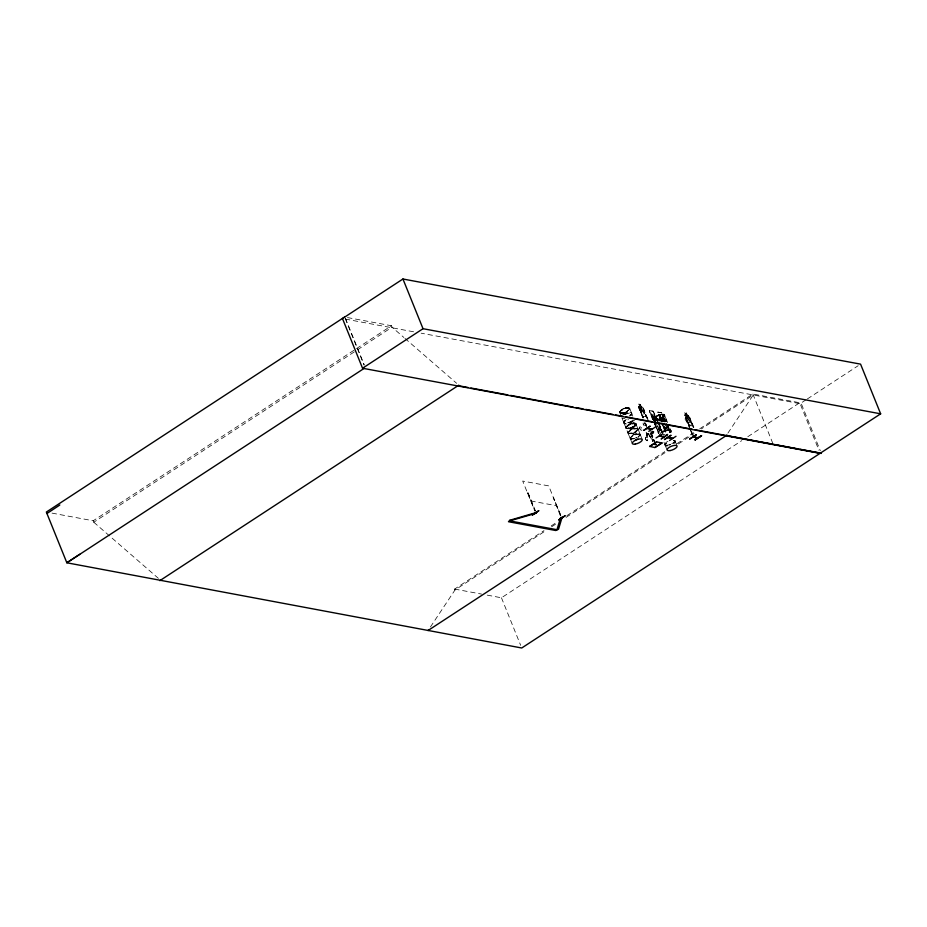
<?xml version="1.0" encoding="UTF-8"?>
<svg xmlns="http://www.w3.org/2000/svg" width="927" height="927" viewBox="0 0 927 927"><rect width="100%" height="100%" fill="white"/><g stroke="black" fill="none" stroke-linecap="round" stroke-linejoin="round"><path stroke-width="0.7" stroke-dasharray="4.63 3.48" d="M621.09 412.863L621.936 412.388M621.878 412.851L621.217 412.758L622.376 412.272M625.922 428.089L625.818 427.243M628.1 428.204L627.452 428.622M628.332 408.703L628.182 408.656M628.494 408.332L628.031 408.575M627.857 428.17L628.448 428.425M628.877 428.135A5.353 1.9 -22 0 1 627.788 425.029A5.353 1.9 -22 0 1 635.795 423.616A5.353 1.9 -22 0 1 628.877 428.135L628.344 428.494M631.368 412.816L631.797 414.01M634.346 424.276L634.462 424.01M634.671 424.114L634.578 423.894M636.003 423.813L634.022 426.478L628.993 428.459A5.377 1.912 -22 0 1 627.915 425.389C629.7 424.381 635.285 421.379 636.073 424.578M638.1 429.699L638.089 428.946A5.435 1.935 -22 0 1 630.974 433.442A5.435 1.935 -22 0 1 629.862 430.279A5.435 1.935 -22 0 1 637.996 428.842L637.695 428.483M656.594 419.433L656.93 418.958M657.428 418.981L656.049 419.05M659.074 429.908L658.61 428.68M663.002 414.983L665.702 421.843M663.106 414.728L662.538 415.203L663.326 415.064M662.793 415.192L663.384 415.006M666.617 420.568L666.084 419.201L666.583 419.769M669.097 430.383L669.734 430.58L669.016 430.545M666.119 423.233C667.695 429.317 670.186 430.58 669.12 430.928M670.824 430.29L669.873 432.469A5.377 1.912 -22 0 0 669.421 429.931A5.377 1.912 -22 0 0 662.805 432.028M675.157 441.634L674.729 440.441A5.435 1.935 -22 0 1 671.913 444.056M623.79 422.144L624.219 423.396M627.892 432.318L628.413 433.639M640.325 435.157L640.14 434.242M636.096 424.612C636.27 428.703 622.666 428.865 628.193 428.483M670.824 430.835L669.781 432.249M655.702 420.163L653.987 417.602L653.662 419.908M664.103 421.727L662.376 419.166L661.924 421.148L661.808 418.529L659.572 415.435L661.913 418.065L662.341 415.945L662.469 418.668L664.566 421.739M630.117 437.834L630.592 439.085M664.926 444.311L665.377 445.516M652.388 439.943C645.864 432.133 646.768 430.348 652.202 440.232A1.912 0.857 57.1 0 0 652.631 441.472M638.112 429.699L638.124 429.097A5.435 1.935 -22 0 0 629.978 430.568A5.435 1.935 -22 0 0 631.09 433.72A5.435 1.935 -22 0 0 638.112 429.131L640.07 434.149M648.773 433.326A1.669 0.742 57.1 0 1 648.448 434.265L647.788 433.5L647.197 438.749A1.912 0.857 57.1 0 1 647.266 440.777A1.912 0.857 57.1 0 1 645.354 438.9A1.912 0.857 57.1 0 1 645.945 437.521L646.803 433.152M646.107 437.614L646.988 433.036L647.764 433.917M646.293 437.498L646.131 437.405A1.912 0.857 57.1 0 0 645.528 438.784A1.912 0.857 57.1 0 0 647.44 440.661A1.912 0.857 57.1 0 0 647.37 438.633L647.95 433.801M657.081 420.974L656.455 419.328M641.913 429.931L641.878 430.07A1.912 0.857 57.1 0 1 640.059 429.213A1.912 0.857 57.1 0 1 639.723 426.988A1.912 0.857 57.1 0 1 641.658 428.61L641.843 428.494A1.912 0.857 57.1 0 0 639.978 426.849A1.912 0.857 57.1 0 0 640.059 428.819A1.912 0.857 57.1 0 0 641.901 430.116L641.727 430.232M660.963 421.009L661.183 420.163L665.702 421.866L664.856 420.893M643.408 417.776L639.132 407.301L639.607 406.64C637.104 401.484 640.789 406.721 638.263 407.104L642.457 416.211L646.212 416.779M638.552 406.304L642.747 417.845M691.924 423.106C693.025 431.727 682.747 417.915 684.393 415.69L684.682 414.89L685.713 415.076M689.943 429.074L684.682 414.89M622.527 412.445L621.924 412.248M634.833 424.033L634.3 424.346M656.177 419.363L656.629 419.166M656.837 419.34L657.336 418.923L656.687 419.328M663.176 415.041L662.573 415.284M657.579 419.514C677.904 412.492 648.019 411.785 655.934 422.33M655.598 423.141L654.219 419.711L656.246 420.418M664.103 421.669L662.62 421.275L660.766 416.629L662.26 416.907L664.114 421.542L662.608 421.194M430.429 626.988L454.983 590.001L545.551 530.777M727.904 433.141L753.257 394.972L701.333 428.923M653.431 419.56L652.817 416.362L654.323 416.721M662.944 422.005L661.808 421.043L662.284 420.464L661.136 417.973L662.724 418.286M664.219 416.142L663.535 416.814M621.357 412.503L621.217 413.141M655.934 419.34L656.223 419.259M656.281 419.236L657.289 418.784M662.701 431.855L661.762 432.55A5.377 1.912 -22 0 1 668.865 429.757L670.557 430.058L666.362 429.931L661.669 432.33A5.377 1.912 -22 0 1 668.761 429.514A5.377 1.912 -22 0 1 669.665 432.063M661.635 412.793L657.811 412.063L663.558 427.532L665.076 430.07L669.167 430.684M52.028 513.118L93.198 520.777L355.238 349.421M356.443 348.633L391.461 325.736L392.04 327.185L403.882 337.474M93.198 520.777L93.778 522.225L356.269 350.58M357.474 349.792L392.04 327.185M648.054 420.058L643.141 407.973L641.194 406.791L640.198 404.346L644.068 412.445L644.068 414.253L642.573 413.975L640.974 411.866M639.213 408.425L642.967 417.695M643.071 408.007L642.214 407.046L638.483 406.35M647.081 418.645L643.558 409.224L648.274 419.908M643.998 409.305L643.326 409.375M656.177 419.63L652.782 418.61L652.504 419.398L649.41 410.499L653.234 411.229L657.776 421.043M645.725 414.566L646.212 416.907L643.037 408.031M649.85 412.828L649.491 410.452M653.176 411.206L658.633 423.465M658.251 414.392L661.438 421.692M689.537 426.362L684.729 412.631L686.328 412.932L687.301 415.447L689.271 416.547L693.651 427.312M686.258 412.978L690.198 421.02L690.198 422.828L688.703 422.55L687.104 420.452M685.343 416.999L689.097 426.281M688.413 415.574L693.431 427.08M693.211 427.231L689.688 417.81L693.871 427.173M690.128 417.892L689.456 417.961M687.046 422.26L688.657 424.67L692.411 425.447M454.983 590.001L454.612 589.074L543.975 530.638M551.217 525.899L557.254 521.959M566.918 515.632L664.729 451.681M676.803 443.778L693.709 432.724M699.746 428.784L752.875 394.033L799.723 402.747L818.935 450.29M551.588 526.837L557.625 522.886M566.084 517.359L666.316 451.82M678.39 443.929L694.08 433.662M487.266 595.146L501.461 597.788L741.762 440.649M747.799 436.71L799.723 402.747M806.142 399.734L800.094 403.685L421.148 333.187M807.359 398.934L858.159 365.725M528.228 493.06L527.567 493.129L528.228 493.06L535.458 510.939M651.438 416.153C652.527 415.597 650.963 417.579 652.504 418.807M657.336 420.962L655.957 416.849L657.996 420.904M656.397 416.93L655.737 416.988M660.487 417.66C659.039 417.127 662.562 420.221 662.098 421.634M665.204 421.206L664.358 418.401L665.864 421.136M664.786 418.494L664.126 418.552M560.371 515.76L553.373 497.729L561.032 515.69M553.813 497.822L553.152 497.88M645.331 425.748L645.435 425.702A1.912 0.857 57.1 0 0 644.416 422.863M645.435 425.702L645.262 425.817A1.912 0.857 57.1 0 0 644.242 422.979M663.778 420.684L664.786 421.02M647.938 433.419L652.932 439.421A1.912 0.857 57.1 0 1 654.682 441.24M652.249 431.437L653.917 431.947L650.684 434.033L647.405 433.384M659.885 426.907L660.383 429.247L656.687 428.436L660.383 429.108M650.476 433.523L653.709 431.426M661.449 418.181L662.585 417.521M662.724 431.866L668.888 429.722A5.377 1.912 -22 0 1 669.757 432.295M622.77 413.048A5.377 1.912 -22 0 0 629.711 408.506A5.377 1.912 -22 0 0 621.669 409.931A5.377 1.912 -22 0 0 622.77 413.048C627.405 413.801 633.662 405.412 625.319 408.042C621.994 407.741 616.258 414.23 622.759 413.06M621.53 413.129L622.133 412.921M656.953 419.398L656.351 419.607M663.871 431.206L665.146 430.626M653.535 419.653L655.783 422.156M624.01 408.517L625.331 408.065M621.669 412.735L622.341 412.434M628.043 428.714L628.877 428.239A5.377 1.912 -22 0 0 635.864 423.732A5.377 1.912 -22 0 0 627.822 425.157L625.899 427.463L627.892 425.377A5.377 1.912 -22 0 1 635.957 423.963L634.937 423.083L632.84 423.152M630.348 428.367L631.669 427.915M632.828 423.164L627.811 425.157A5.377 1.912 -22 0 0 628.923 428.274L628.124 427.903M627.846 428.401L628.633 428.181M657.567 419.537L655.47 419.607L654.508 418.598M627.672 428.784L628.981 428.471M663.512 414.149L664.196 414.392M347.451 317.555L391.461 325.736M345.261 319.073L415.47 332.133M638.529 404.102L640.198 404.346M684.613 414.937L688.413 415.655M649.491 410.591L653.164 411.275M657.88 412.156L661.646 412.724L667.034 425.029M642.457 416.142L646.281 416.86M655.702 419.908L654.219 419.63L652.365 415.064L653.859 415.342L657.069 423.43M530.719 500.928L556.733 505.76M454.612 589.074L481.588 594.091M652.828 416.501L654.369 416.744M654.277 417.104L653.326 416.918L654.601 417.915M661.16 420.302L662.214 420.51M656.849 426.235L658.321 426.524M650.638 431.298L653.917 431.947M655.771 420.024L654.068 417.104L653.941 414.392L653.512 416.501L651.229 413.836L653.408 416.965L653.477 419.491M670.418 429.804L670.916 430.51M653.408 419.479L654.543 420.441L653.419 420.371L656.038 420.719L656.501 420.058L654.659 415.493L653.072 413.384L651.577 413.106L653.697 420.07M663.755 420.754L664.879 421.727M656.478 420.163L654.3 416.791M404.96 338.413L456.64 383.303M93.778 522.225L158.378 578.344M626.258 428.494L625.829 427.857M661.89 421.889L660.939 420.939L661.82 421.936M658.865 429.664L660.661 434.045M665.111 445.203L666.976 449.676M631.611 413.118L629.607 408.332A5.365 1.9 -22 0 0 621.6 409.734A5.365 1.9 -22 0 0 622.701 412.851A5.365 1.9 -22 0 0 629.642 408.343A5.365 1.9 -22 0 0 621.611 409.757A5.365 1.9 -22 0 0 622.712 412.874A5.365 1.9 -22 0 0 629.63 408.32M637.892 428.737L637.811 428.61A5.353 1.9 -22 0 1 630.881 433.083A5.353 1.9 -22 0 1 629.781 429.977A5.353 1.9 -22 0 1 637.788 428.564L634.497 420.406M628.077 433.233L630.105 438.262M630.302 438.726L632.156 443.199M651.797 432.689L651.948 432.886A1.912 0.857 57.1 0 0 653.477 433.222A1.912 0.857 57.1 0 0 652.562 430.893M666.351 427.266L666.919 427.451L664.705 424.334M663.674 425.69L665.25 427.799L666.722 428.089L666.722 426.293M624.056 423.175L627.88 432.77M663.674 427.486L665.157 429.954M666.304 419.433L664.427 414.809A5.365 1.9 -22 0 0 656.42 416.211A5.365 1.9 -22 0 0 657.521 419.328A5.365 1.9 -22 0 0 664.439 414.798A5.365 1.9 -22 0 0 656.432 416.235A5.365 1.9 -22 0 0 657.533 419.352A5.365 1.9 -22 0 0 664.45 414.821M674.833 440.522L674.821 440.522A5.365 1.9 -22 0 1 671.751 443.72M801.496 404.149L820.325 450.765M752.875 394.033L772.62 442.909M684.729 412.631L685.806 415.169M691.681 431.658L692.747 434.311M685.563 417.231L689.317 426.501M689.85 427.834L692.527 434.462M691.241 431.576L692.307 434.23M690.476 430.395L692.087 434.381M667.602 422.608L666.617 420.093M669.746 427.95L672.608 435.041M676.93 445.725L675.157 441.322M668.008 426.443L670.684 433.071M667.567 426.362L670.453 433.21M667.347 426.501L669.491 431.797M664.902 421.623L663.06 417.057L661.472 414.948L659.978 414.67L661.808 421.043M664.242 426.941L666.386 432.237M660.059 417.579L661.878 421.785M663.802 426.849L666.154 432.376M662.029 423.546L665.725 432.295M658.529 422.225L662.817 432.828M658.309 422.376L662.063 431.646M659.167 424.798L663.454 435.4M657.869 422.295L661.623 431.565M656.71 424.288L658.599 429.131M663.952 442.191L664.902 444.624M654.23 421.403L659.051 433.326M651.866 416.246L652.944 418.888M655.088 424.195L658.83 433.465M651.658 416.014L653.268 419.989M653.802 421.31L655.401 425.284M655.945 426.617L658.622 433.245M654.647 424.114L658.39 433.384M651.113 432.376L654.879 441.715M650.997 432.735L654.775 442.075M650.87 433.929L654.103 441.936M650.209 432.955L653.442 440.962M645.551 423.083L646.617 425.725M639.433 408.645L643.187 417.926M645.319 423.222L646.397 425.875M645.111 423.002L646.71 426.976M644.879 423.141L645.957 425.794M632.782 416.13L631.797 413.581M642.11 439.247L640.325 434.728M619.688 412.283L621.113 415.852M621.89 417.81L623.778 422.515M560.8 515.841L548.703 485.887L522.689 481.043L534.798 510.997M528.008 493.21L535.227 511.09M527.799 492.979L535.018 510.858M501.461 597.788L520.673 645.354M345.447 318.309L364.276 364.925M345.157 318.355L364.033 365.076M655.737 425.261L655.667 422.666M648.193 433.245A1.669 0.742 57.1 0 1 647.625 434.462A1.669 0.742 57.1 0 1 646.177 432.237M648.448 434.265A1.669 0.742 57.1 0 1 647.231 433.396M652.805 441.356A1.912 0.857 57.1 0 1 652.376 440.116M652.747 439.537A1.912 0.857 57.1 0 1 654.497 441.356M643.106 423.013A1.912 0.857 57.1 0 0 644.323 425.377L644.149 425.493A1.912 0.857 57.1 0 1 643.118 422.654M633.72 420.487A5.365 1.9 -22 0 1 625.088 423.929A5.365 1.9 -22 0 1 628.448 419.514M632.99 420.858A5.435 1.935 -22 0 1 624.902 423.639A5.435 1.935 -22 0 1 627.034 419.746M628.993 428.436A5.365 1.9 -22 0 0 635.922 423.906A5.365 1.9 -22 0 0 627.892 425.319A5.365 1.9 -22 0 0 628.993 428.436A5.377 1.912 -22 0 0 635.957 423.963M623.662 414.937A5.435 1.935 -22 0 1 630.8 412.851A5.435 1.935 -22 0 1 629.827 416.084M631.762 420.951A5.365 1.9 -22 0 1 624.358 422.909A5.365 1.9 -22 0 1 626.814 419.166M632.874 420.58A5.435 1.935 -22 0 1 624.786 423.361A5.435 1.935 -22 0 1 626.919 419.467M623.547 414.647A5.435 1.935 -22 0 1 630.684 412.573A5.435 1.935 -22 0 1 629.711 415.794M622.527 415.041A5.365 1.9 -22 0 1 630.499 412.295A5.365 1.9 -22 0 1 628.402 416.13M624.972 414.601A5.365 1.9 -22 0 1 630.87 413.21A5.365 1.9 -22 0 1 630.847 415.69M624.937 418.367A5.365 1.9 -22 0 1 622.226 418.204M631.217 439.271A5.435 1.935 -22 0 1 632.191 436.049A5.435 1.935 -22 0 1 639.329 433.975A5.435 1.935 -22 0 1 638.355 437.196M634.358 438.274A5.365 1.9 -22 0 1 630.395 436.837A5.365 1.9 -22 0 1 638.112 433.349A5.365 1.9 -22 0 1 638.077 436.582M636.942 437.243A5.365 1.9 -22 0 1 635.667 437.822M634.474 438.622A5.435 1.935 -22 0 1 630.464 437.173A5.435 1.935 -22 0 1 638.274 433.627A5.435 1.935 -22 0 1 638.251 436.918M637.092 437.579A5.435 1.935 -22 0 1 635.806 438.158M631.414 439.549A5.353 1.9 -22 0 1 632.029 436.605A5.353 1.9 -22 0 1 638.807 434.276A5.353 1.9 -22 0 1 639.375 436.814M668.541 426.965A5.365 1.9 -22 0 1 660.337 430.452A5.365 1.9 -22 0 1 662.005 426.559M668.471 426.64A5.435 1.935 -22 0 1 660.163 430.174A5.435 1.935 -22 0 1 661.843 426.223M667.51 426.733A5.365 1.9 -22 0 1 659.537 429.479A5.365 1.9 -22 0 1 661.635 425.644M668.367 426.35A5.435 1.935 -22 0 1 660.047 429.885A5.435 1.935 -22 0 1 661.739 425.945M658.286 420.812A5.353 1.9 -22 0 1 665.308 418.772A5.353 1.9 -22 0 1 664.358 421.947M661.669 432.202A5.353 1.9 -22 0 1 668.703 429.398A5.353 1.9 -22 0 1 669.607 431.936M664.96 434.311A5.353 1.9 -22 0 1 663.697 434.612M659.792 421.078A5.365 1.9 -22 0 1 665.262 419.63A5.365 1.9 -22 0 1 666.328 421.484M659.63 420.742A5.435 1.935 -22 0 1 665.621 419.328A5.435 1.935 -22 0 1 665.586 421.855M659.514 420.464A5.435 1.935 -22 0 1 665.505 419.05A5.435 1.935 -22 0 1 665.482 421.565M673.292 440.754A5.353 1.9 -22 0 1 673.257 443.987M667.15 446.084A5.353 1.9 -22 0 1 667.185 442.851M673.211 440.395A5.435 1.935 -22 0 1 673.176 443.674M666.976 445.806A5.435 1.935 -22 0 1 667.011 442.527M670.488 444.3A5.365 1.9 -22 0 1 664.995 444.693L664.914 444.74A5.365 1.9 -22 0 1 667.95 441.275M670.627 444.636A5.435 1.935 -22 0 1 669.294 445.099M668.008 445.4A5.435 1.935 -22 0 1 666.895 442.237M662.932 432.318A5.353 1.9 -22 0 1 669.526 430.221A5.353 1.9 -22 0 1 669.931 432.758M641.635 407.695L641.704 409.769L639.456 407.359L641.588 410.267L641.646 412.874L642.11 410.846L644.462 413.488L642.237 410.371L641.658 407.66M687.764 416.281L687.834 418.344L685.563 415.852L687.718 418.853L687.776 421.461L688.24 419.433L690.592 422.063L688.367 418.958L687.788 416.246M640.012 404.821L639.051 404.647L640.337 405.644L640.012 404.821M686.142 413.407L685.18 413.233L686.467 414.218L686.142 413.407M641.426 407.729L639.931 407.451L641.785 412.017L643.268 412.295L641.426 407.729M687.556 416.304L686.061 416.026L687.904 420.591L689.398 420.87L687.556 416.304M662.666 418.668L661.727 418.471L663.002 419.479L662.666 418.668M638.17 429.479L638.147 429.456A5.365 1.9 -22 0 0 630.151 430.893A5.365 1.9 -22 0 0 631.252 433.998A5.365 1.9 -22 0 0 638.17 429.479M622.898 413.315A5.353 1.9 -22 0 0 629.804 408.795A5.353 1.9 -22 0 0 621.797 410.209A5.353 1.9 -22 0 0 622.898 413.315M622.898 413.326A5.342 1.9 -22 0 0 629.804 408.807A5.342 1.9 -22 0 0 621.808 410.221A5.342 1.9 -22 0 0 622.898 413.326M629.213 428.946A5.353 1.9 -22 0 0 636.119 424.427A5.353 1.9 -22 0 0 628.112 425.841A5.353 1.9 -22 0 0 629.213 428.946M629.085 428.68A5.377 1.912 -22 0 0 636.026 424.137A5.377 1.912 -22 0 0 627.985 425.563A5.377 1.912 -22 0 0 629.085 428.68M657.707 419.792A5.353 1.9 -22 0 0 664.624 415.273A5.353 1.9 -22 0 0 656.617 416.687A5.353 1.9 -22 0 0 657.707 419.792"/><path stroke-width="1.39" d="M647.046 428.471L651.739 429.375M535.539 513.025L536.339 512.921L535.597 513.002M659.41 436.026L664.207 436.976M667.88 437.625L672.654 438.517M692.851 436.35L693.871 436.976L692.863 436.304M698.216 437.729L693.419 436.872M561.889 517.706L561.669 517.845M659.885 435.261L660.198 435.957M664.474 436.814L659.688 435.887M672.875 438.378L668.089 437.451M46.941 513.512L59.838 505.006M79.745 554.288L66.848 562.782L46.35 512.052L344.612 317.022M363.905 368.54L66.848 562.782L521.739 647.996L880.65 413.824L860.569 364.137L402.944 279.004L342.469 318.552L362.55 368.239L820.175 453.373M362.55 368.239L423.025 328.703L880.65 413.824M159.826 580.673L458.795 385.18M643.616 430.406L650.012 426.2M643.813 430.383L650.024 426.211M655.215 427.138L648.761 431.368M701.287 435.655L694.902 439.885L701.565 435.806M701.542 435.76L695.157 440.001M428.691 630.093L427.984 630.557L727.023 435.076M538.819 510.754L532.446 515.018M656.038 437.95L662.678 433.79M667.625 434.751L661.136 438.981L667.463 434.415M670.881 435.319L664.439 439.56L670.87 435.354M676.003 436.293L669.584 440.499M558.819 519.92L565.238 515.69L558.796 519.885M661.855 443.002L656.606 441.866L649.607 446.397L654.856 447.532L661.855 443.002L654.856 447.532M649.642 446.501L656.652 441.97M647.197 428.286L652.005 429.155M692.817 436.293L693.141 437.08L697.869 437.95M693.558 437.115L693.535 436.223M659.526 435.412L659.839 436.153L659.514 435.134M458.1 385.632L468.031 387.486M470.87 388.007L507.764 394.879M510.603 395.4L573.048 407.023M575.887 407.544L582.979 408.865M585.818 409.398L612.782 414.415M615.621 414.937L622.724 416.258M625.563 416.791L652.527 421.797M655.366 422.33L692.26 429.189M695.099 429.722L773.164 444.242M774.578 444.508L797.29 448.738M800.128 449.259L807.232 450.58M810.071 451.113L818.587 452.689M726.316 435.528L821.403 453.43M538.61 510.754L532.376 514.937M402.944 279.004L423.025 328.703M635.285 440.128A5.377 1.912 -22 0 1 637.869 439.097M509.873 520.232L508.448 521.716L555.725 530.511L558.517 529.247L562.133 517.231L560.58 517.683L556.965 529.699L509.699 520.904L536.269 513.187L536.478 512.492L509.873 520.232M655.18 444.612L655.968 444.381L655.18 444.612M696.351 434.74L689.734 438.992L696.351 434.74M635.319 444.091A5.377 1.912 -22 0 0 642.249 439.549A5.377 1.912 -22 0 0 634.219 440.962A5.377 1.912 -22 0 0 635.319 444.091M670.128 450.568A5.377 1.912 -22 0 0 677.069 446.026A5.377 1.912 -22 0 0 669.027 447.44A5.377 1.912 -22 0 0 670.128 450.568"/></g></svg>
